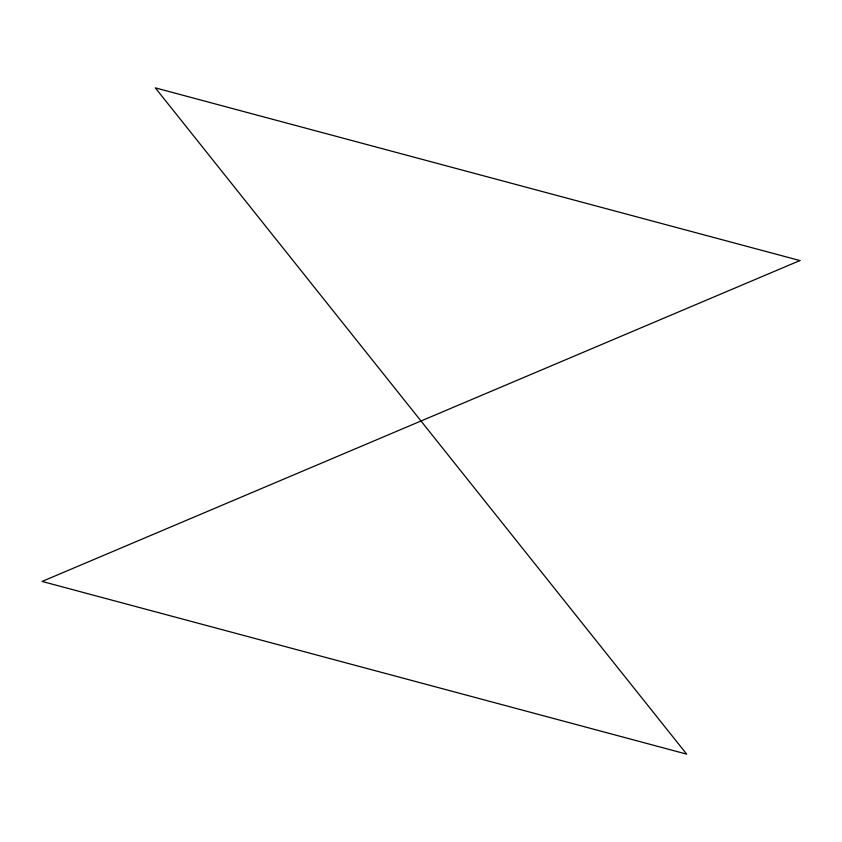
<?xml version="1.0" encoding="UTF-8"?>
<svg xmlns="http://www.w3.org/2000/svg" width="842" height="842" viewBox="0 0 842 842"><rect width="100%" height="100%" fill="white"/><g stroke="black" fill="none" stroke-linecap="round" stroke-linejoin="round"><path stroke-width="1.26" d="M799.9 260.557L42.1 581.443L686.693 754.137L155.307 87.863L799.9 260.557"/></g></svg>
